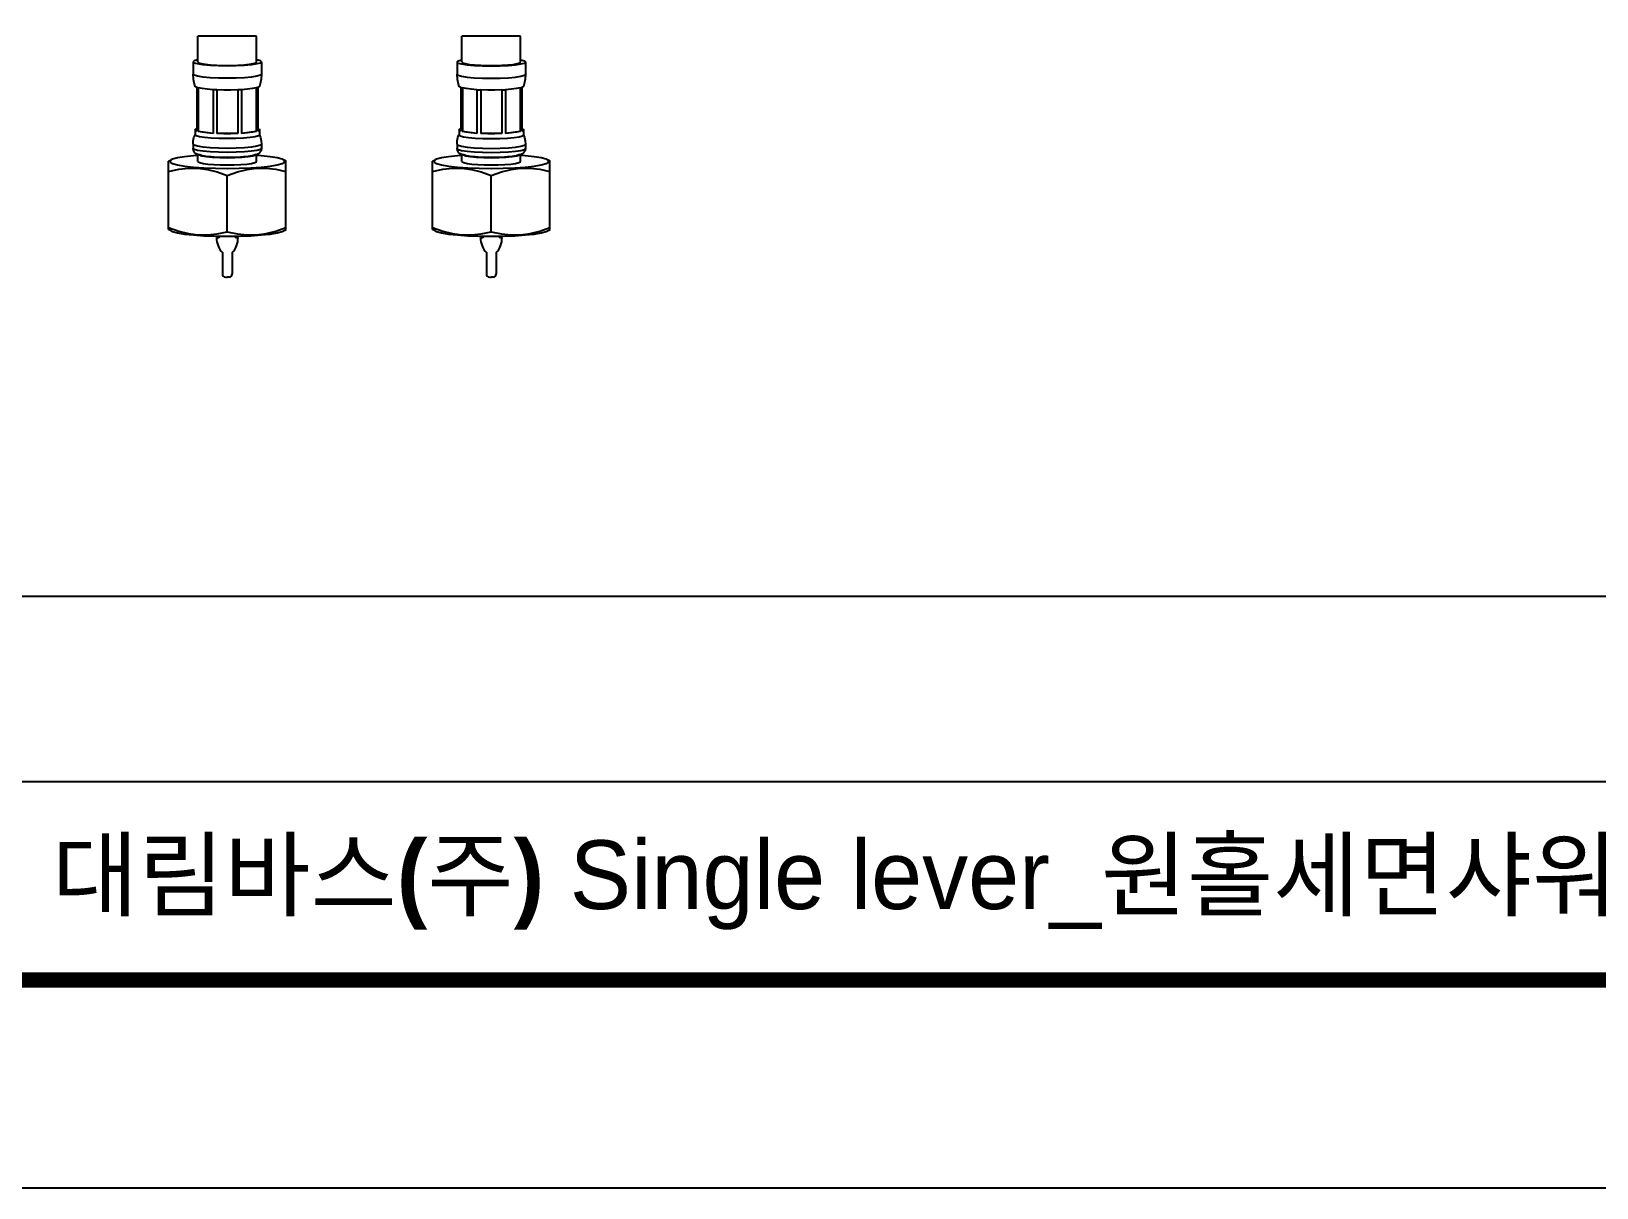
# Model space of a CAD drawing. Extents: x 0 to 1354, y 0 to 992.
# Drawn here: x 259.4 to 579.6, y 0 to 236.6 of the extents above; entities that cross this region are included whole.
import ezdxf

# ---------------------------------------------------------------- set-up
doc = ezdxf.new("R2010")
doc.units = 0
doc.header["$LTSCALE"] = 10
doc.header["$MEASUREMENT"] = 0
doc.layers.get('0').update_dxf_attribs({"linetype": 'CONTINUOUS'})
doc.layers.add('DEF_LAYER_ASSEM_MEMBER', color=7, linetype='CONTINUOUS')
doc.layers.add('치수선', color=7, linetype='CONTINUOUS', lineweight=20)
doc.styles.add('Daelim Dimension', font='')
doc.styles.get('Daelim Dimension').set_extended_font_data('나눔고딕')

msp = doc.modelspace()

# ---------------------------------------------------------------- linework, layer by layer
at = {"color": 7, "linetype": 'Continuous'}
for p, q in [((305.45, 235.58), (293.45, 235.58)), ((359.45, 235.58), (347.45, 235.58))]:
    msp.add_line(p, q, dxfattribs=at)
at = {"color": 7}
for p, q in [((297.25, 194.31), (297.45, 194.31)), ((301.65, 194.31), (301.45, 194.31)), ((351.25, 194.31), (351.45, 194.31)), ((355.65, 194.31), (355.45, 194.31)), ((298.45, 191.31), (298.45, 186.91)), ((300.45, 191.31), (300.45, 186.91)), ((352.45, 191.31), (352.45, 186.91)), ((354.45, 191.31), (354.45, 186.91)), ((299.05, 186.31), (299.45, 186.31)), ((299.85, 186.31), (299.45, 186.31)), ((353.05, 186.31), (353.45, 186.31)), ((353.85, 186.31), (353.45, 186.31))]:
    msp.add_line(p, q, dxfattribs=at)
at = {"color": 5, "lineweight": -3}
msp.add_line((21.77, 83.13), (1112.08, 83.13), dxfattribs=at)
at = {"lineweight": -3, "ltscale": 0.5}
msp.add_lwpolyline([(0, 0), (1354.08, 0), (1354.08, 992.16), (0, 992.16)], close=True, dxfattribs=at)
at = {"color": 5, "linetype": 'ByBlock', "lineweight": -3, "const_width": 3.12}
msp.add_lwpolyline([(21.77, 42.48), (1332.17, 42.48), (1332.17, 969.12), (21.77, 969.12)], close=True, dxfattribs=at)
at = {"color": 7}
for centre, radius, start, end in [((301.6, 194.31), 4.35, 180, 223.6028), ((297.45, 194.71), 0.4, 270, 348.5702), ((297.3, 194.31), 4.35, 316.3972, 0), ((301.45, 194.71), 0.4, 191.4298, 270), ((355.6, 194.31), 4.35, 180, 223.6028), ((351.45, 194.71), 0.4, 270, 348.5702), ((351.3, 194.31), 4.35, 316.3972, 0), ((355.45, 194.71), 0.4, 191.4298, 270), ((299.05, 186.91), 0.6, 180, 270), ((299.85, 186.91), 0.6, 270, 0), ((353.05, 186.91), 0.6, 180, 270), ((353.85, 186.91), 0.6, 270, 0)]:
    msp.add_arc(centre, radius, start, end, dxfattribs=at)
at = {"layer": 'DEF_LAYER_ASSEM_MEMBER', "color": 7, "linetype": 'Continuous'}
for p, q in [((293.45, 230.32), (293.45, 235.58)), ((305.45, 230.32), (305.45, 235.58)), ((347.45, 230.31), (347.45, 235.58)), ((359.45, 230.31), (359.45, 235.58)), ((293.38, 230.74), (292.69, 230.53)), ((293.45, 230.75), (293.38, 230.74)), ((305.51, 230.74), (305.45, 230.75)), ((306.21, 230.53), (305.51, 230.74)), ((346.69, 230.53), (347.38, 230.74)), ((347.38, 230.74), (347.45, 230.75)), ((359.45, 230.75), (359.51, 230.74)), ((359.51, 230.74), (360.21, 230.53)), ((292.69, 230.53), (292.45, 230.31)), ((292.45, 230.31), (292.45, 227.83)), ((292.69, 230.09), (292.45, 230.31)), ((292.53, 226.7), (292.45, 227.83)), ((293.38, 229.89), (292.69, 230.09)), ((294.5, 229.71), (293.38, 229.89)), ((293.45, 230.32), (293.62, 230.14)), ((293.62, 230.14), (294.13, 229.98)), ((294.13, 229.98), (294.96, 229.83)), ((295.95, 229.57), (294.5, 229.71)), ((294.96, 229.83), (296.04, 229.72)), ((297.64, 229.49), (295.95, 229.57)), ((296.04, 229.72), (297.32, 229.63)), ((297.32, 229.63), (298.72, 229.59)), ((299.45, 229.46), (297.64, 229.49)), ((298.72, 229.59), (300.17, 229.59)), ((301.26, 229.49), (299.45, 229.46)), ((300.17, 229.59), (301.57, 229.63)), ((302.95, 229.57), (301.26, 229.49)), ((301.57, 229.63), (302.86, 229.72)), ((302.86, 229.72), (303.94, 229.83)), ((304.4, 229.71), (302.95, 229.57)), ((303.94, 229.83), (304.76, 229.98)), ((305.51, 229.89), (304.4, 229.71)), ((304.76, 229.98), (305.27, 230.14)), ((305.27, 230.14), (305.45, 230.32)), ((306.21, 230.09), (305.51, 229.89)), ((306.45, 230.31), (306.21, 230.53)), ((306.45, 230.31), (306.21, 230.09)), ((306.45, 227.83), (306.37, 226.76)), ((306.45, 230.31), (306.45, 227.83)), ((346.45, 230.31), (346.69, 230.53)), ((346.45, 230.31), (346.45, 227.83)), ((346.45, 230.31), (346.69, 230.09)), ((346.53, 226.7), (346.45, 227.83)), ((346.69, 230.09), (347.38, 229.89)), ((347.38, 229.89), (348.5, 229.71)), ((347.45, 230.31), (347.62, 230.13)), ((347.62, 230.13), (348.13, 229.97)), ((348.13, 229.97), (348.96, 229.82)), ((348.5, 229.71), (349.95, 229.57)), ((348.96, 229.82), (350.04, 229.71)), ((349.95, 229.57), (351.64, 229.49)), ((350.04, 229.71), (351.32, 229.63)), ((351.32, 229.63), (352.72, 229.58)), ((351.64, 229.49), (353.45, 229.46)), ((352.72, 229.58), (354.17, 229.58)), ((353.45, 229.46), (355.26, 229.49)), ((354.17, 229.58), (355.57, 229.63)), ((355.26, 229.49), (356.95, 229.57)), ((355.57, 229.63), (356.86, 229.71)), ((356.86, 229.71), (357.94, 229.82)), ((356.95, 229.57), (358.4, 229.71)), ((357.94, 229.82), (358.76, 229.97)), ((358.4, 229.71), (359.51, 229.89)), ((358.76, 229.97), (359.27, 230.13)), ((359.27, 230.13), (359.45, 230.31)), ((359.51, 229.89), (360.21, 230.09)), ((360.21, 230.53), (360.45, 230.31)), ((360.21, 230.09), (360.45, 230.31)), ((360.45, 227.83), (360.37, 226.76)), ((360.45, 230.31), (360.45, 227.83)), ((292.73, 225.73), (292.53, 226.7)), ((292.85, 225.32), (292.73, 225.73)), ((292.94, 225.22), (292.85, 225.32)), ((293.2, 225.09), (292.94, 225.22)), ((293.2, 225.09), (293.2, 216.16)), ((293.35, 225.04), (293.2, 225.09)), ((293.52, 225), (293.35, 225.04)), ((293.52, 225), (293.52, 216.06)), ((294.3, 224.85), (293.52, 225)), ((295.32, 224.72), (294.3, 224.85)), ((296.53, 224.63), (295.32, 224.72)), ((296.53, 224.63), (296.53, 215.7)), ((296.92, 224.61), (296.53, 224.63)), ((297.33, 224.59), (296.92, 224.61)), ((297.33, 224.59), (297.33, 215.66)), ((298.73, 224.55), (297.33, 224.59)), ((300.17, 224.55), (298.73, 224.55)), ((301.57, 224.59), (300.17, 224.55)), ((301.98, 224.61), (301.57, 224.59)), ((301.57, 224.59), (301.57, 215.66)), ((302.37, 224.63), (301.98, 224.61)), ((303.58, 224.72), (302.37, 224.63)), ((302.37, 224.63), (302.37, 215.7)), ((304.59, 224.85), (303.58, 224.72)), ((305.36, 224.99), (304.59, 224.85)), ((305.54, 225.04), (305.36, 224.99)), ((305.36, 224.99), (305.36, 216.06)), ((305.7, 225.09), (305.54, 225.04)), ((305.96, 225.22), (305.7, 225.09)), ((305.7, 225.09), (305.7, 216.16)), ((306.04, 225.32), (305.96, 225.22)), ((306.19, 225.83), (306.04, 225.32)), ((306.37, 226.76), (306.19, 225.83)), ((346.73, 225.73), (346.53, 226.7)), ((346.85, 225.32), (346.73, 225.73)), ((346.94, 225.22), (346.85, 225.32)), ((347.2, 225.09), (346.94, 225.22)), ((347.2, 225.09), (347.2, 216.16)), ((347.2, 225.09), (347.35, 225.04)), ((347.35, 225.04), (347.53, 224.99)), ((347.53, 224.99), (347.53, 216.06)), ((348.3, 224.85), (347.53, 224.99)), ((349.31, 224.72), (348.3, 224.85)), ((350.52, 224.63), (349.31, 224.72)), ((350.52, 224.63), (350.52, 215.7)), ((350.52, 224.63), (350.92, 224.61)), ((350.92, 224.61), (351.33, 224.59)), ((351.33, 224.59), (351.33, 215.66)), ((352.73, 224.55), (351.33, 224.59)), ((354.17, 224.55), (352.73, 224.55)), ((355.57, 224.59), (354.17, 224.55)), ((355.57, 224.59), (355.97, 224.61)), ((355.57, 224.59), (355.57, 215.66)), ((355.97, 224.61), (356.36, 224.63)), ((357.58, 224.72), (356.36, 224.63)), ((356.36, 224.63), (356.36, 215.7)), ((358.59, 224.85), (357.58, 224.72)), ((359.37, 225), (358.59, 224.85)), ((359.37, 225), (359.55, 225.04)), ((359.37, 225), (359.37, 216.06)), ((359.55, 225.04), (359.7, 225.09)), ((359.96, 225.22), (359.7, 225.09)), ((359.7, 225.09), (359.7, 216.16)), ((360.04, 225.32), (359.96, 225.22)), ((360.19, 225.83), (360.04, 225.32)), ((360.37, 226.76), (360.19, 225.83)), ((292.49, 214.16), (292.63, 214.82)), ((292.63, 214.82), (292.84, 215.43)), ((292.85, 216.42), (292.94, 216.55)), ((292.85, 216.42), (292.85, 215.43)), ((292.94, 216.29), (292.85, 216.42)), ((293.07, 215.22), (292.85, 215.43)), ((292.94, 216.55), (293.2, 216.68)), ((293.2, 216.16), (292.94, 216.29)), ((293.73, 215.02), (293.07, 215.22)), ((296.53, 215.7), (293.52, 216.06)), ((294.3, 215.91), (293.52, 216.06)), ((294.78, 214.86), (293.73, 215.02)), ((295.32, 215.79), (294.3, 215.91)), ((296.15, 214.73), (294.78, 214.86)), ((296.53, 215.7), (295.32, 215.79)), ((297.74, 214.65), (296.15, 214.73)), ((301.57, 215.66), (297.33, 215.66)), ((298.73, 215.62), (297.33, 215.66)), ((299.45, 214.62), (297.74, 214.65)), ((300.17, 215.62), (298.73, 215.62)), ((301.16, 214.65), (299.45, 214.62)), ((301.57, 215.66), (300.17, 215.62)), ((302.75, 214.73), (301.16, 214.65)), ((305.36, 216.06), (302.37, 215.7)), ((303.58, 215.79), (302.37, 215.7)), ((304.11, 214.86), (302.75, 214.73)), ((304.59, 215.91), (303.58, 215.79)), ((305.16, 215.02), (304.11, 214.86)), ((305.36, 216.06), (304.59, 215.91)), ((305.82, 215.22), (305.16, 215.02)), ((305.7, 216.68), (305.96, 216.55)), ((305.96, 216.29), (305.7, 216.16)), ((306.05, 215.43), (305.82, 215.22)), ((305.96, 216.55), (306.05, 216.42)), ((306.05, 216.42), (305.96, 216.29)), ((306.05, 216.42), (306.05, 215.43)), ((306.05, 215.43), (306.26, 214.83)), ((306.26, 214.83), (306.4, 214.16)), ((346.49, 214.16), (346.63, 214.82)), ((346.63, 214.82), (346.84, 215.43)), ((346.85, 216.42), (346.94, 216.55)), ((346.85, 216.42), (346.85, 215.43)), ((346.94, 216.29), (346.85, 216.42)), ((346.85, 215.43), (347.07, 215.22)), ((346.94, 216.55), (347.2, 216.68)), ((347.2, 216.16), (346.94, 216.29)), ((347.07, 215.22), (347.73, 215.02)), ((350.52, 215.7), (347.53, 216.06)), ((348.3, 215.91), (347.53, 216.06)), ((347.73, 215.02), (348.78, 214.86)), ((349.31, 215.79), (348.3, 215.91)), ((348.78, 214.86), (350.15, 214.73)), ((350.52, 215.7), (349.31, 215.79)), ((350.15, 214.73), (351.74, 214.65)), ((355.57, 215.66), (351.33, 215.66)), ((352.73, 215.62), (351.33, 215.66)), ((351.74, 214.65), (353.45, 214.62)), ((354.17, 215.62), (352.73, 215.62)), ((353.45, 214.62), (355.16, 214.65)), ((355.57, 215.66), (354.17, 215.62)), ((355.16, 214.65), (356.75, 214.73)), ((359.37, 216.06), (356.36, 215.7)), ((357.58, 215.79), (356.36, 215.7)), ((356.75, 214.73), (358.11, 214.86)), ((358.59, 215.91), (357.58, 215.79)), ((358.11, 214.86), (359.16, 215.02)), ((359.37, 216.06), (358.59, 215.91)), ((359.16, 215.02), (359.82, 215.22)), ((359.7, 216.68), (359.96, 216.55)), ((359.96, 216.29), (359.7, 216.16)), ((359.82, 215.22), (360.05, 215.43)), ((359.96, 216.55), (360.05, 216.42)), ((360.05, 216.42), (359.96, 216.29)), ((360.05, 216.42), (360.05, 215.43)), ((360.05, 215.43), (360.26, 214.83)), ((360.26, 214.83), (360.4, 214.16)), ((292.45, 213.48), (292.49, 214.16)), ((292.45, 213.48), (292.45, 212.65)), ((292.53, 212.18), (292.45, 212.65)), ((292.75, 211.81), (292.53, 212.18)), ((293.06, 211.53), (292.75, 211.81)), ((293.39, 211.35), (293.06, 211.53)), ((293.75, 211.22), (293.39, 211.35)), ((293.82, 211.29), (293.65, 211.45)), ((305.25, 211.45), (305.08, 211.29)), ((305.68, 211.44), (305.27, 211.27)), ((305.45, 209.97), (305.45, 211.34)), ((306.06, 211.72), (305.68, 211.44)), ((306.35, 212.15), (306.06, 211.72)), ((306.45, 212.65), (306.35, 212.15)), ((306.4, 214.16), (306.45, 213.48)), ((306.45, 213.48), (306.45, 212.65)), ((346.45, 213.48), (346.49, 214.16)), ((346.45, 213.48), (346.45, 212.65)), ((346.53, 212.18), (346.45, 212.65)), ((346.75, 211.81), (346.53, 212.18)), ((347.06, 211.53), (346.75, 211.81)), ((347.39, 211.35), (347.06, 211.53)), ((347.75, 211.22), (347.39, 211.35)), ((347.82, 211.29), (347.65, 211.45)), ((359.25, 211.45), (359.08, 211.29)), ((359.68, 211.44), (359.27, 211.27)), ((359.45, 209.97), (359.45, 211.34)), ((360.06, 211.72), (359.68, 211.44)), ((360.35, 212.15), (360.06, 211.72)), ((360.45, 212.65), (360.35, 212.15)), ((360.4, 214.16), (360.45, 213.48)), ((360.45, 213.48), (360.45, 212.65)), ((287.42, 209.98), (287.94, 210.27)), ((287.45, 196.04), (287.45, 210)), ((287.45, 207.93), (289.51, 208.37)), ((287.94, 210.27), (287.73, 210.12)), ((287.73, 210.12), (287.73, 209.82)), ((287.73, 209.82), (288.25, 209.52)), ((288.25, 210.41), (287.94, 210.27)), ((289.25, 210.68), (288.25, 210.41)), ((288.25, 209.52), (289.25, 209.25)), ((290.7, 210.93), (289.25, 210.68)), ((289.25, 209.25), (290.7, 209.01)), ((289.51, 208.37), (291.49, 208.59)), ((292.52, 211.13), (290.7, 210.93)), ((290.7, 209.01), (292.52, 208.81)), ((291.49, 208.59), (293.45, 208.57)), ((293.47, 211.19), (292.52, 211.13)), ((292.52, 208.81), (294.66, 208.65)), ((293.45, 209.97), (293.45, 211.33)), ((293.45, 209.97), (293.49, 209.88)), ((293.45, 208.57), (295.41, 208.31)), ((293.49, 209.88), (293.84, 209.71)), ((294.2, 211.11), (293.75, 211.22)), ((294.31, 211.13), (293.82, 211.29)), ((293.84, 209.71), (294.51, 209.55)), ((294.01, 211.16), (294.25, 211.09)), ((294.78, 211.01), (294.2, 211.11)), ((294.25, 211.09), (295.2, 210.94)), ((295.11, 210.99), (294.31, 211.13)), ((294.51, 209.55), (295.47, 209.42)), ((294.66, 208.65), (297, 208.56)), ((295.54, 210.92), (294.78, 211.01)), ((296.15, 210.87), (295.11, 210.99)), ((295.2, 210.94), (296.45, 210.82)), ((295.41, 208.31), (297.39, 207.82)), ((295.47, 209.42), (296.66, 209.32)), ((296.52, 210.83), (295.54, 210.92)), ((297.39, 210.79), (296.15, 210.87)), ((296.45, 210.82), (297.89, 210.75)), ((297.77, 210.77), (296.52, 210.83)), ((296.66, 209.32), (298.01, 209.26)), ((297, 208.56), (299.45, 208.53)), ((298.75, 210.75), (297.39, 210.79)), ((299.25, 210.74), (297.77, 210.77)), ((297.89, 210.75), (299.45, 210.72)), ((298.01, 209.26), (299.45, 209.23)), ((300.15, 210.75), (298.75, 210.75)), ((300.75, 210.76), (299.25, 210.74)), ((299.45, 210.72), (301, 210.75)), ((299.45, 209.23), (300.88, 209.26)), ((299.45, 208.53), (301.9, 208.56)), ((301.5, 210.79), (300.15, 210.75)), ((302.16, 210.82), (300.75, 210.76)), ((300.88, 209.26), (302.24, 209.32)), ((301, 210.75), (302.45, 210.82)), ((302.74, 210.87), (301.5, 210.79)), ((301.51, 207.82), (303.49, 208.31)), ((301.9, 208.56), (304.24, 208.65)), ((303.3, 210.91), (302.16, 210.82)), ((302.24, 209.32), (303.43, 209.42)), ((302.45, 210.82), (303.69, 210.94)), ((303.79, 210.99), (302.74, 210.87)), ((304.15, 211.02), (303.3, 210.91)), ((303.43, 209.42), (304.38, 209.55)), ((303.49, 208.31), (305.45, 208.57)), ((303.69, 210.94), (304.64, 211.09)), ((304.58, 211.13), (303.79, 210.99)), ((304.79, 211.13), (304.15, 211.02)), ((304.24, 208.65), (306.37, 208.81)), ((304.38, 209.55), (305.06, 209.71)), ((305.08, 211.29), (304.58, 211.13)), ((304.64, 211.09), (304.85, 211.15)), ((305.27, 211.27), (304.79, 211.13)), ((305.06, 209.71), (305.4, 209.88)), ((305.4, 209.88), (305.45, 209.97)), ((306.37, 211.13), (305.43, 211.19)), ((305.45, 208.57), (307.41, 208.59)), ((308.2, 210.93), (306.37, 211.13)), ((306.37, 208.81), (308.2, 209.01)), ((307.41, 208.59), (309.38, 208.37)), ((309.65, 210.68), (308.2, 210.93)), ((308.2, 209.01), (309.65, 209.25)), ((309.38, 208.37), (311.45, 207.93)), ((310.65, 210.41), (309.65, 210.68)), ((309.65, 209.25), (310.65, 209.52)), ((310.95, 210.27), (310.65, 210.41)), ((310.65, 209.52), (311.16, 209.82)), ((311.48, 209.98), (310.95, 210.27)), ((311.16, 210.12), (310.95, 210.27)), ((311.16, 209.82), (311.16, 210.12)), ((311.45, 196.04), (311.45, 210)), ((341.42, 209.98), (341.94, 210.27)), ((341.45, 196.04), (341.45, 210)), ((341.45, 207.93), (343.51, 208.37)), ((341.94, 210.27), (341.73, 210.12)), ((341.73, 210.12), (341.73, 209.82)), ((341.73, 209.82), (342.25, 209.52)), ((342.25, 210.41), (341.94, 210.27)), ((343.25, 210.68), (342.25, 210.41)), ((342.25, 209.52), (343.25, 209.25)), ((344.7, 210.93), (343.25, 210.68)), ((343.25, 209.25), (344.7, 209.01)), ((343.51, 208.37), (345.49, 208.59)), ((346.52, 211.13), (344.7, 210.93)), ((344.7, 209.01), (346.52, 208.81)), ((345.49, 208.59), (347.45, 208.57)), ((347.47, 211.19), (346.52, 211.13)), ((346.52, 208.81), (348.66, 208.65)), ((347.45, 209.97), (347.45, 211.33)), ((347.45, 209.97), (347.49, 209.88)), ((347.45, 208.57), (349.41, 208.31)), ((347.49, 209.88), (347.84, 209.71)), ((348.2, 211.11), (347.75, 211.22)), ((348.31, 211.13), (347.82, 211.29)), ((347.84, 209.71), (348.51, 209.55)), ((348.01, 211.16), (348.25, 211.09)), ((348.78, 211.01), (348.2, 211.11)), ((348.25, 211.09), (349.2, 210.94)), ((349.11, 210.99), (348.31, 211.13)), ((348.51, 209.55), (349.47, 209.42)), ((348.66, 208.65), (351, 208.56)), ((349.54, 210.92), (348.78, 211.01)), ((350.15, 210.87), (349.11, 210.99)), ((349.2, 210.94), (350.45, 210.82)), ((349.41, 208.31), (351.39, 207.82)), ((349.47, 209.42), (350.66, 209.32)), ((350.52, 210.83), (349.54, 210.92)), ((351.39, 210.79), (350.15, 210.87)), ((350.45, 210.82), (351.89, 210.75)), ((351.77, 210.77), (350.52, 210.83)), ((350.66, 209.32), (352.01, 209.26)), ((351, 208.56), (353.45, 208.53)), ((352.75, 210.75), (351.39, 210.79)), ((353.25, 210.74), (351.77, 210.77)), ((351.89, 210.75), (353.45, 210.72)), ((352.01, 209.26), (353.45, 209.23)), ((354.15, 210.75), (352.75, 210.75)), ((354.75, 210.76), (353.25, 210.74)), ((353.45, 210.72), (355, 210.75)), ((353.45, 209.23), (354.88, 209.26)), ((353.45, 208.53), (355.9, 208.56)), ((355.5, 210.79), (354.15, 210.75)), ((356.16, 210.82), (354.75, 210.76)), ((354.88, 209.26), (356.24, 209.32)), ((355, 210.75), (356.45, 210.82)), ((356.74, 210.87), (355.5, 210.79)), ((355.51, 207.82), (357.49, 208.31)), ((355.9, 208.56), (358.24, 208.65)), ((357.3, 210.91), (356.16, 210.82)), ((356.24, 209.32), (357.43, 209.42)), ((356.45, 210.82), (357.69, 210.94)), ((357.79, 210.99), (356.74, 210.87)), ((358.15, 211.02), (357.3, 210.91)), ((357.43, 209.42), (358.38, 209.55)), ((357.49, 208.31), (359.45, 208.57)), ((357.69, 210.94), (358.64, 211.09)), ((358.58, 211.13), (357.79, 210.99)), ((358.79, 211.13), (358.15, 211.02)), ((358.24, 208.65), (360.37, 208.81)), ((358.38, 209.55), (359.06, 209.71)), ((359.08, 211.29), (358.58, 211.13)), ((358.64, 211.09), (358.85, 211.15)), ((359.27, 211.27), (358.79, 211.13)), ((359.06, 209.71), (359.4, 209.88)), ((359.4, 209.88), (359.45, 209.97)), ((360.37, 211.13), (359.43, 211.19)), ((359.45, 208.57), (361.41, 208.59)), ((362.2, 210.93), (360.37, 211.13)), ((360.37, 208.81), (362.2, 209.01)), ((361.41, 208.59), (363.38, 208.37)), ((363.65, 210.68), (362.2, 210.93)), ((362.2, 209.01), (363.65, 209.25)), ((363.38, 208.37), (365.45, 207.93)), ((364.65, 210.41), (363.65, 210.68)), ((363.65, 209.25), (364.65, 209.52)), ((364.95, 210.27), (364.65, 210.41)), ((364.65, 209.52), (365.16, 209.82)), ((365.48, 209.98), (364.95, 210.27)), ((365.16, 210.12), (364.95, 210.27)), ((365.16, 209.82), (365.16, 210.12)), ((365.45, 196.04), (365.45, 210)), ((297.39, 207.82), (299.45, 207.09)), ((299.45, 207.09), (301.51, 207.82)), ((299.45, 195.57), (299.45, 207.09)), ((351.39, 207.82), (353.45, 207.09)), ((353.45, 207.09), (355.51, 207.82)), ((353.45, 195.57), (353.45, 207.09)), ((287.94, 195.77), (287.42, 196.06)), ((287.45, 196.42), (289.51, 195.69)), ((287.94, 195.77), (288.25, 195.63)), ((288.25, 195.63), (289.25, 195.35)), ((289.25, 195.35), (290.7, 195.11)), ((289.51, 195.69), (291.49, 195.19)), ((297.39, 195.13), (299.45, 195.57)), ((299.45, 195.57), (301.51, 195.13)), ((307.41, 195.19), (309.38, 195.69)), ((308.2, 195.11), (309.65, 195.35)), ((309.38, 195.69), (311.45, 196.42)), ((309.65, 195.35), (310.65, 195.63)), ((310.65, 195.63), (310.95, 195.77)), ((310.95, 195.77), (311.48, 196.06)), ((341.94, 195.77), (341.42, 196.06)), ((341.45, 196.42), (343.51, 195.69)), ((341.94, 195.77), (342.25, 195.63)), ((342.25, 195.63), (343.25, 195.35)), ((343.25, 195.35), (344.7, 195.11)), ((343.51, 195.69), (345.49, 195.19)), ((351.39, 195.13), (353.45, 195.57)), ((353.45, 195.57), (355.51, 195.13)), ((361.41, 195.19), (363.38, 195.69)), ((362.2, 195.11), (363.65, 195.35)), ((363.38, 195.69), (365.45, 196.42)), ((363.65, 195.35), (364.65, 195.63)), ((364.65, 195.63), (364.95, 195.77)), ((364.95, 195.77), (365.48, 196.06)), ((290.7, 195.11), (292.52, 194.91)), ((291.49, 195.19), (293.45, 194.93)), ((292.52, 194.91), (294.66, 194.76)), ((293.45, 194.93), (295.41, 194.92)), ((294.66, 194.76), (297, 194.67)), ((295.41, 194.92), (297.39, 195.13)), ((297, 194.67), (299.45, 194.64)), ((299.45, 194.64), (301.9, 194.67)), ((301.51, 195.13), (303.49, 194.92)), ((301.9, 194.67), (304.24, 194.76)), ((303.49, 194.92), (305.45, 194.93)), ((304.24, 194.76), (306.37, 194.91)), ((305.45, 194.93), (307.41, 195.19)), ((306.37, 194.91), (308.2, 195.11)), ((344.7, 195.11), (346.52, 194.91)), ((345.49, 195.19), (347.45, 194.93)), ((346.52, 194.91), (348.66, 194.76)), ((347.45, 194.93), (349.41, 194.92)), ((348.66, 194.76), (351, 194.67)), ((349.41, 194.92), (351.39, 195.13)), ((351, 194.67), (353.45, 194.64)), ((353.45, 194.64), (355.9, 194.67)), ((355.51, 195.13), (357.49, 194.92)), ((355.9, 194.67), (358.24, 194.76)), ((357.49, 194.92), (359.45, 194.93)), ((358.24, 194.76), (360.37, 194.91)), ((359.45, 194.93), (361.41, 195.19)), ((360.37, 194.91), (362.2, 195.11))]:
    msp.add_line(p, q, dxfattribs=at)
at = {"layer": 'DEF_LAYER_ASSEM_MEMBER', "color": 9, "linetype": 'Continuous'}
for p, q in [((292.69, 227.61), (292.45, 227.83)), ((293.38, 227.4), (292.69, 227.61)), ((294.5, 227.23), (293.38, 227.4)), ((305.51, 227.4), (304.4, 227.23)), ((306.21, 227.61), (305.51, 227.4)), ((306.45, 227.83), (306.21, 227.61)), ((346.45, 227.83), (346.69, 227.61)), ((346.69, 227.61), (347.38, 227.4)), ((347.38, 227.4), (348.5, 227.23)), ((358.4, 227.23), (359.51, 227.4)), ((359.51, 227.4), (360.21, 227.61)), ((360.21, 227.61), (360.45, 227.83)), ((295.95, 227.09), (294.5, 227.23)), ((297.64, 227.01), (295.95, 227.09)), ((299.45, 226.98), (297.64, 227.01)), ((301.26, 227.01), (299.45, 226.98)), ((302.95, 227.09), (301.26, 227.01)), ((304.4, 227.23), (302.95, 227.09)), ((348.5, 227.23), (349.95, 227.09)), ((349.95, 227.09), (351.64, 227.01)), ((351.64, 227.01), (353.45, 226.98)), ((353.45, 226.98), (355.26, 227.01)), ((355.26, 227.01), (356.95, 227.09)), ((356.95, 227.09), (358.4, 227.23)), ((292.69, 213.26), (292.45, 213.48)), ((292.69, 212.43), (292.45, 212.65)), ((293.38, 213.05), (292.69, 213.26)), ((293.38, 212.22), (292.69, 212.43)), ((294.5, 212.88), (293.38, 213.05)), ((294.5, 212.04), (293.38, 212.22)), ((295.95, 212.74), (294.5, 212.88)), ((295.95, 211.91), (294.5, 212.04)), ((297.64, 212.66), (295.95, 212.74)), ((297.64, 211.82), (295.95, 211.91)), ((299.45, 212.63), (297.64, 212.66)), ((299.45, 211.79), (297.64, 211.82)), ((301.26, 212.66), (299.45, 212.63)), ((301.26, 211.82), (299.45, 211.79)), ((302.95, 212.74), (301.26, 212.66)), ((302.95, 211.91), (301.26, 211.82)), ((304.4, 212.88), (302.95, 212.74)), ((304.4, 212.04), (302.95, 211.91)), ((305.51, 213.05), (304.4, 212.88)), ((305.51, 212.22), (304.4, 212.04)), ((306.21, 213.26), (305.51, 213.05)), ((306.21, 212.43), (305.51, 212.22)), ((306.45, 213.48), (306.21, 213.26)), ((306.45, 212.65), (306.21, 212.43)), ((346.45, 213.48), (346.69, 213.26)), ((346.45, 212.65), (346.69, 212.43)), ((346.69, 213.26), (347.38, 213.05)), ((346.69, 212.43), (347.38, 212.22)), ((347.38, 213.05), (348.5, 212.88)), ((347.38, 212.22), (348.5, 212.04)), ((348.5, 212.88), (349.95, 212.74)), ((348.5, 212.04), (349.95, 211.91)), ((349.95, 212.74), (351.64, 212.66)), ((349.95, 211.91), (351.64, 211.82)), ((351.64, 212.66), (353.45, 212.63)), ((351.64, 211.82), (353.45, 211.79)), ((353.45, 212.63), (355.26, 212.66)), ((353.45, 211.79), (355.26, 211.82)), ((355.26, 212.66), (356.95, 212.74)), ((355.26, 211.82), (356.95, 211.91)), ((356.95, 212.74), (358.4, 212.88)), ((356.95, 211.91), (358.4, 212.04)), ((358.4, 212.88), (359.51, 213.05)), ((358.4, 212.04), (359.51, 212.22)), ((359.51, 213.05), (360.21, 213.26)), ((359.51, 212.22), (360.21, 212.43)), ((360.21, 213.26), (360.45, 213.48)), ((360.21, 212.43), (360.45, 212.65))]:
    msp.add_line(p, q, dxfattribs=at)
at = {"layer": '치수선', "lineweight": -3}
msp.add_line((949.7, 120.98), (172.74, 120.98), dxfattribs=at)

# ---------------------------------------------------------------- texts
at = {"color": 2, "lineweight": -3, "insert": (263.58, 71.06), "char_height": 14.0538, "width": 701.9721, "attachment_point": 1, "style": 'Daelim Dimension'}
msp.add_mtext('{\\fPretendard Variable SemiBold|b0|i0|c129|p2;대림바스(주)} Single lever_원홀세면샤워수전_PL B5816', dxfattribs=at)

doc.saveas('drawing.dxf')
